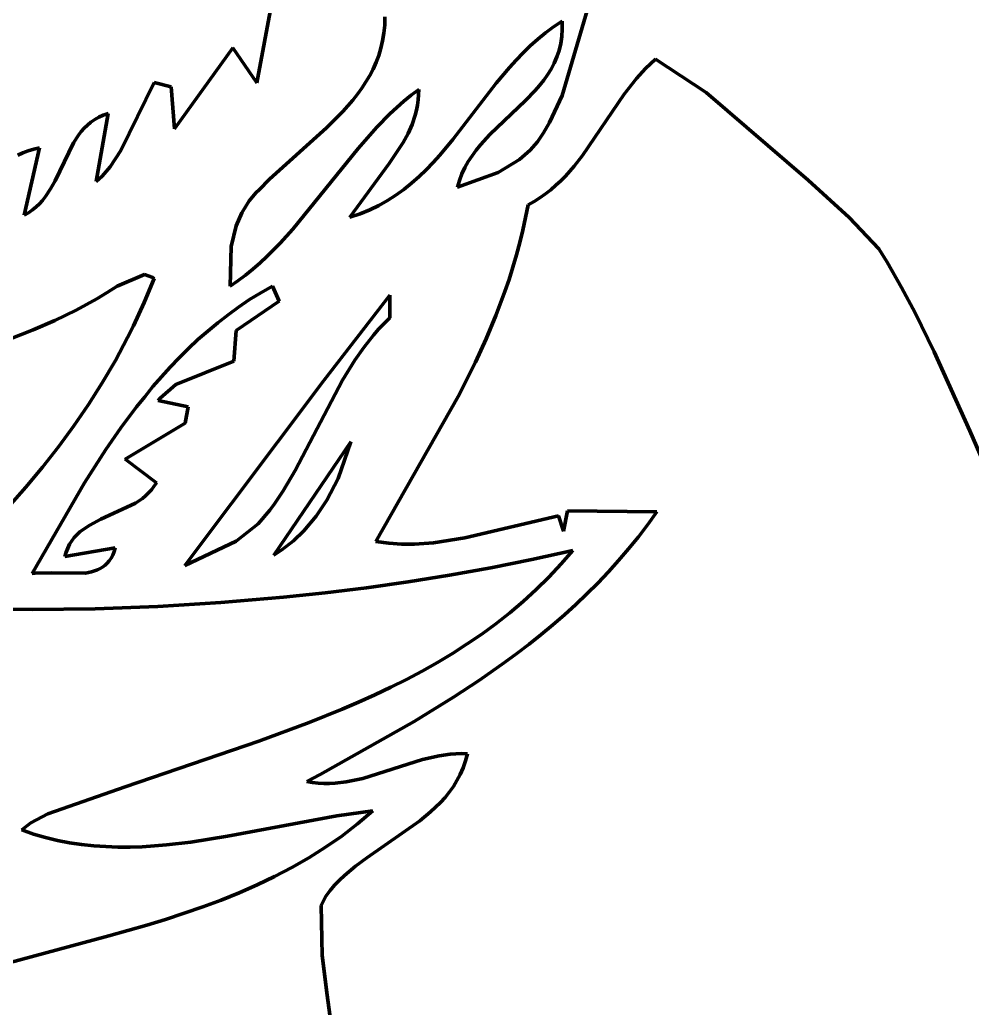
# Model space of a CAD drawing. Header units: millimetres. Extents: x 0 to 8.4, y 0 to 11.8.
# Drawn here: x 3.289 to 4.449, y 2.423 to 3.627 of the extents above; entities that cross this region are included whole.
import ezdxf

# ---------------------------------------------------------------- set-up
doc = ezdxf.new("R2010")
doc.units = ezdxf.units.MM
doc.layers.add('color#010101ff', color=7, linetype='CONTINUOUS', lineweight=100)
doc.layers.add('color#ffffffff', color=7, linetype='CONTINUOUS', lineweight=100)

msp = doc.modelspace()

# ---------------------------------------------------------------- linework, layer by layer
at = {"layer": 'color#010101ff'}
for p, q in [((3.9499, 3.5345), (3.9949, 3.6869)), ((3.5781, 3.55), (3.5968, 3.65)), ((3.7341, 3.6304), (3.7339, 3.6204)), ((3.9396, 3.6183), (3.9499, 3.6251)), ((3.9499, 3.6251), (3.9501, 3.6155)), ((3.733, 3.6107), (3.7314, 3.6014)), ((3.7339, 3.6204), (3.733, 3.6107)), ((3.9202, 3.6033), (3.9297, 3.6111)), ((3.9297, 3.6111), (3.9396, 3.6183)), ((3.9501, 3.6155), (3.9496, 3.6064)), ((3.7314, 3.6014), (3.7293, 3.5923)), ((3.9111, 3.5952), (3.9202, 3.6033)), ((3.9496, 3.6064), (3.9483, 3.5978)), ((3.4779, 3.4942), (3.5488, 3.5928)), ((3.5488, 3.5928), (3.5781, 3.55)), ((3.7293, 3.5923), (3.7266, 3.5835)), ((3.8939, 3.5778), (3.9024, 3.5867)), ((3.9024, 3.5867), (3.9111, 3.5952)), ((3.9463, 3.5895), (3.9436, 3.5817)), ((3.9483, 3.5978), (3.9463, 3.5895)), ((3.7234, 3.5751), (3.7197, 3.5668)), ((3.7266, 3.5835), (3.7234, 3.5751)), ((3.8857, 3.5687), (3.8939, 3.5778)), ((3.9404, 3.5742), (3.9366, 3.5669)), ((3.9436, 3.5817), (3.9404, 3.5742)), ((4.0637, 3.5787), (4.0576, 3.5732)), ((4.1253, 3.5381), (4.0637, 3.5787)), ((3.7197, 3.5668), (3.7156, 3.5589)), ((3.8698, 3.5497), (3.8857, 3.5687)), ((3.9366, 3.5669), (3.9323, 3.56)), ((4.0517, 3.5675), (4.0407, 3.5554)), ((4.0576, 3.5732), (4.0517, 3.5675)), ((3.4126, 3.4677), (3.4532, 3.5505)), ((3.4532, 3.5505), (3.474, 3.5452)), ((3.711, 3.5511), (3.706, 3.5436)), ((3.7156, 3.5589), (3.711, 3.5511)), ((3.9276, 3.5533), (3.9225, 3.5469)), ((3.9323, 3.56), (3.9276, 3.5533)), ((4.0407, 3.5554), (4.0256, 3.5362)), ((3.474, 3.5452), (3.4779, 3.4942)), ((3.706, 3.5436), (3.7007, 3.5362)), ((3.7662, 3.5351), (3.7753, 3.5421)), ((3.7753, 3.5421), (3.7752, 3.5355)), ((3.8167, 3.4809), (3.8698, 3.5497)), ((3.9171, 3.5406), (3.9054, 3.5284)), ((3.9225, 3.5469), (3.9171, 3.5406)), ((4.2496, 3.4315), (4.1253, 3.5381)), ((3.6951, 3.5291), (3.6829, 3.5152)), ((3.7007, 3.5362), (3.6951, 3.5291)), ((3.7486, 3.5202), (3.7573, 3.5278)), ((3.7573, 3.5278), (3.7662, 3.5351)), ((3.7747, 3.5292), (3.7738, 3.5229)), ((3.7752, 3.5355), (3.7747, 3.5292)), ((3.9054, 3.5284), (3.862, 3.4871)), ((3.9344, 3.5019), (3.9499, 3.5345)), ((4.0256, 3.5362), (3.9746, 3.4616)), ((3.6829, 3.5152), (3.6631, 3.4954)), ((3.7403, 3.5124), (3.7486, 3.5202)), ((3.7726, 3.5169), (3.7711, 3.5109)), ((3.7738, 3.5229), (3.7726, 3.5169)), ((3.3718, 3.4987), (3.376, 3.5022)), ((3.376, 3.5022), (3.3807, 3.5054)), ((3.3807, 3.5054), (3.3857, 3.5083)), ((3.397, 3.5128), (3.3826, 3.4299)), ((3.3857, 3.5083), (3.3911, 3.5107)), ((3.3911, 3.5107), (3.397, 3.5128)), ((3.7242, 3.4961), (3.7403, 3.5124)), ((3.7711, 3.5109), (3.7672, 3.4994)), ((3.3609, 3.4865), (3.3643, 3.4908)), ((3.3643, 3.4908), (3.3679, 3.4949)), ((3.3679, 3.4949), (3.3718, 3.4987)), ((3.6631, 3.4954), (3.5934, 3.4326)), ((3.7015, 3.4703), (3.7242, 3.4961)), ((3.7672, 3.4994), (3.7623, 3.4883)), ((3.9272, 3.4893), (3.9344, 3.5019)), ((3.3549, 3.4772), (3.3609, 3.4865)), ((3.7623, 3.4883), (3.7565, 3.4775)), ((3.8009, 3.4621), (3.8167, 3.4809)), ((3.862, 3.4871), (3.8505, 3.4746)), ((3.9112, 3.4682), (3.9198, 3.4781)), ((3.9198, 3.4781), (3.9272, 3.4893)), ((3.2932, 3.4648), (3.2997, 3.4672)), ((3.3136, 3.4708), (3.2948, 3.3891)), ((3.2997, 3.4672), (3.3065, 3.4692)), ((3.3065, 3.4692), (3.3136, 3.4708)), ((3.3325, 3.4308), (3.3549, 3.4772)), ((3.3995, 3.4476), (3.4126, 3.4677)), ((3.622, 3.3718), (3.7015, 3.4703)), ((3.7565, 3.4775), (3.7394, 3.4518)), ((3.8452, 3.468), (3.8403, 3.4612)), ((3.8505, 3.4746), (3.8452, 3.468)), ((3.8981, 3.4568), (3.9112, 3.4682)), ((3.2871, 3.4619), (3.2932, 3.4648)), ((3.7928, 3.453), (3.8009, 3.4621)), ((3.8357, 3.4542), (3.8316, 3.4469)), ((3.8403, 3.4612), (3.8357, 3.4542)), ((3.872, 3.441), (3.8981, 3.4568)), ((3.9746, 3.4616), (3.9646, 3.4488)), ((3.3899, 3.4366), (3.3995, 3.4476)), ((3.7394, 3.4518), (3.6916, 3.3867)), ((3.7757, 3.4359), (3.7844, 3.4443)), ((3.7844, 3.4443), (3.7928, 3.453)), ((3.8316, 3.4469), (3.828, 3.4393)), ((3.9646, 3.4488), (3.9539, 3.4366)), ((3.327, 3.4209), (3.3325, 3.4308)), ((3.3826, 3.4299), (3.3899, 3.4366)), ((3.5934, 3.4326), (3.5808, 3.4197)), ((3.7667, 3.4279), (3.7757, 3.4359)), ((3.8226, 3.4229), (3.872, 3.441)), ((3.825, 3.4313), (3.8226, 3.4229)), ((3.828, 3.4393), (3.825, 3.4313)), ((3.9482, 3.4308), (3.9423, 3.4253)), ((3.9539, 3.4366), (3.9482, 3.4308)), ((4.2994, 3.3863), (4.2496, 3.4315)), ((3.3207, 3.4115), (3.327, 3.4209)), ((3.5808, 3.4197), (3.5775, 3.4165)), ((3.7476, 3.4132), (3.7573, 3.4203)), ((3.7573, 3.4203), (3.7667, 3.4279)), ((3.9362, 3.42), (3.9297, 3.4149)), ((3.9423, 3.4253), (3.9362, 3.42)), ((3.3135, 3.4029), (3.3172, 3.407)), ((3.3172, 3.407), (3.3207, 3.4115)), ((3.5689, 3.4064), (3.5597, 3.3917)), ((3.5775, 3.4165), (3.5689, 3.4064)), ((3.7267, 3.4007), (3.7374, 3.4067)), ((3.7374, 3.4067), (3.7476, 3.4132)), ((3.9159, 3.4057), (3.9085, 3.4015)), ((3.923, 3.4101), (3.9159, 3.4057)), ((3.9297, 3.4149), (3.923, 3.4101)), ((3.3, 3.392), (3.3049, 3.3953)), ((3.3049, 3.3953), (3.3093, 3.399)), ((3.3093, 3.399), (3.3135, 3.4029)), ((3.7039, 3.3907), (3.7156, 3.3954)), ((3.7156, 3.3954), (3.7267, 3.4007)), ((3.9085, 3.4015), (3.9055, 3.3861)), ((3.2948, 3.3891), (3.3, 3.392)), ((3.5597, 3.3917), (3.5529, 3.3759)), ((3.6916, 3.3867), (3.7039, 3.3907)), ((3.9055, 3.3861), (3.9022, 3.3707)), ((4.3355, 3.3481), (4.2994, 3.3863)), ((3.5529, 3.3759), (3.5468, 3.3507)), ((3.6066, 3.3548), (3.622, 3.3718)), ((3.9022, 3.3707), (3.8985, 3.3555)), ((3.5468, 3.3507), (3.5456, 3.3026)), ((3.5905, 3.3386), (3.6066, 3.3548)), ((3.8985, 3.3555), (3.8944, 3.3405)), ((4.3459, 3.3317), (4.3355, 3.3481)), ((3.5821, 3.3309), (3.5905, 3.3386)), ((3.8944, 3.3405), (3.89, 3.3255)), ((3.5644, 3.3161), (3.5734, 3.3234)), ((3.5734, 3.3234), (3.5821, 3.3309)), ((3.89, 3.3255), (3.8853, 3.3107)), ((4.3633, 3.301), (4.3459, 3.3317)), ((3.4413, 3.3166), (3.408, 3.3026)), ((3.4513, 3.313), (3.4413, 3.3166)), ((3.4471, 3.2973), (3.453, 3.3119)), ((3.453, 3.3119), (3.4513, 3.313)), ((3.5552, 3.3092), (3.5644, 3.3161)), ((3.8853, 3.3107), (3.8802, 3.296)), ((3.408, 3.3026), (3.3958, 3.2948)), ((3.5456, 3.3026), (3.5552, 3.3092)), ((3.5971, 3.3027), (3.583, 3.2946)), ((3.6052, 3.2844), (3.5971, 3.3027)), ((4.3798, 3.2699), (4.3633, 3.301)), ((3.3835, 3.2873), (3.3709, 3.2802)), ((3.3958, 3.2948), (3.3835, 3.2873)), ((3.441, 3.2827), (3.4471, 3.2973)), ((3.5693, 3.2861), (3.556, 3.2771)), ((3.583, 3.2946), (3.5693, 3.2861)), ((3.7403, 3.2914), (3.6596, 3.1878)), ((3.7401, 3.2639), (3.7403, 3.2914)), ((3.8802, 3.296), (3.8693, 3.2669)), ((3.3582, 3.2735), (3.3323, 3.2609)), ((3.3709, 3.2802), (3.3582, 3.2735)), ((3.4345, 3.2684), (3.441, 3.2827)), ((3.556, 3.2771), (3.5431, 3.2678)), ((3.553, 3.2486), (3.6052, 3.2844)), ((3.4278, 3.2541), (3.4345, 3.2684)), ((3.5431, 3.2678), (3.5306, 3.258)), ((3.7331, 3.2571), (3.7401, 3.2639)), ((3.8693, 3.2669), (3.8573, 3.2382)), ((4.4032, 3.2226), (4.3798, 3.2699)), ((3.3059, 3.2492), (3.1711, 3.1969)), ((3.3323, 3.2609), (3.3059, 3.2492)), ((3.4208, 3.24), (3.4278, 3.2541)), ((3.5306, 3.258), (3.5184, 3.2479)), ((3.7202, 3.2429), (3.7265, 3.2501)), ((3.7265, 3.2501), (3.7331, 3.2571)), ((3.4059, 3.2122), (3.4208, 3.24)), ((3.5065, 3.2374), (3.4949, 3.2266)), ((3.5184, 3.2479), (3.5065, 3.2374)), ((3.5503, 3.2111), (3.553, 3.2486)), ((3.7083, 3.228), (3.7202, 3.2429)), ((3.8573, 3.2382), (3.8443, 3.2099)), ((3.4949, 3.2266), (3.4837, 3.2154)), ((3.6974, 3.2124), (3.7083, 3.228)), ((3.4837, 3.2154), (3.4728, 3.204)), ((4.4466, 3.1263), (4.4032, 3.2226)), ((3.39, 3.185), (3.4059, 3.2122)), ((3.4728, 3.204), (3.4621, 3.1922)), ((3.4797, 3.1828), (3.5503, 3.2111)), ((3.6824, 3.1882), (3.6974, 3.2124)), ((3.8443, 3.2099), (3.8235, 3.1681)), ((3.4621, 3.1922), (3.4517, 3.1802)), ((3.3731, 3.1584), (3.39, 3.185)), ((3.4517, 3.1802), (3.4416, 3.1679)), ((3.4605, 3.166), (3.4797, 3.1828)), ((3.6596, 3.1878), (3.4906, 2.9624)), ((3.6247, 3.078), (3.6824, 3.1882)), ((3.4416, 3.1679), (3.4317, 3.1555)), ((3.458, 3.1632), (3.4605, 3.166)), ((3.8235, 3.1681), (3.7231, 2.9918)), ((3.3553, 3.1323), (3.3731, 3.1584)), ((3.4317, 3.1555), (3.4126, 3.1299)), ((3.4945, 3.1556), (3.458, 3.1632)), ((3.4907, 3.1357), (3.4945, 3.1556)), ((3.3366, 3.1068), (3.3553, 3.1323)), ((3.4126, 3.1299), (3.3944, 3.1036)), ((3.4179, 3.0919), (3.4907, 3.1357)), ((4.5584, 2.8676), (4.4466, 3.1263)), ((3.317, 3.082), (3.3366, 3.1068)), ((3.6928, 3.1129), (3.5987, 2.9751)), ((3.6771, 3.0683), (3.6928, 3.1129)), ((3.3944, 3.1036), (3.3684, 3.0631)), ((3.2968, 3.0577), (3.317, 3.082)), ((3.4558, 3.0631), (3.4179, 3.0919)), ((3.6101, 3.0534), (3.6247, 3.078)), ((3.2758, 3.034), (3.2968, 3.0577)), ((3.3684, 3.0631), (3.3044, 2.9528)), ((3.4498, 3.0546), (3.4529, 3.0587)), ((3.4529, 3.0587), (3.4558, 3.0631)), ((3.6636, 3.0421), (3.6771, 3.0683)), ((3.4388, 3.0441), (3.4427, 3.0473)), ((3.4427, 3.0473), (3.4464, 3.0508)), ((3.4464, 3.0508), (3.4498, 3.0546)), ((3.5995, 3.0376), (3.6101, 3.0534)), ((3.3883, 3.0187), (3.4304, 3.0384)), ((3.4304, 3.0384), (3.4388, 3.0441)), ((3.5939, 3.0298), (3.5995, 3.0376)), ((3.6506, 3.0226), (3.6636, 3.0421)), ((3.5799, 3.0133), (3.5939, 3.0298)), ((3.6355, 3.0047), (3.6506, 3.0226)), ((3.8315, 2.9961), (3.9455, 3.023)), ((3.9455, 3.023), (3.9516, 3.0041)), ((3.9516, 3.0041), (3.9564, 3.0288)), ((3.9564, 3.0288), (4.0653, 3.0277)), ((4.0653, 3.0277), (4.0543, 3.0123)), ((3.3667, 3.0063), (3.3749, 3.0117)), ((3.3749, 3.0117), (3.3883, 3.0187)), ((3.5529, 2.9921), (3.5799, 3.0133)), ((4.0543, 3.0123), (4.0429, 2.9973)), ((3.3559, 2.9964), (3.3593, 3)), ((3.3593, 3), (3.3628, 3.0033)), ((3.3628, 3.0033), (3.3667, 3.0063)), ((3.6227, 2.9925), (3.6355, 3.0047)), ((4.0429, 2.9973), (4.031, 2.9827)), ((3.3478, 2.9837), (3.3502, 2.9883)), ((3.3502, 2.9883), (3.3529, 2.9925)), ((3.3529, 2.9925), (3.3559, 2.9964)), ((3.4906, 2.9624), (3.5529, 2.9921)), ((3.6087, 2.9816), (3.6227, 2.9925)), ((3.7231, 2.9918), (3.7389, 2.9896)), ((3.7389, 2.9896), (3.7545, 2.9885)), ((3.7545, 2.9885), (3.7701, 2.9885)), ((3.7701, 2.9885), (3.7932, 2.99)), ((3.7932, 2.99), (3.8315, 2.9961)), ((3.4057, 2.9838), (3.3442, 2.9733)), ((3.3442, 2.9733), (3.3458, 2.9787)), ((3.3458, 2.9787), (3.3478, 2.9837)), ((3.4006, 2.9715), (3.4026, 2.9751)), ((3.4026, 2.9751), (3.4043, 2.9793)), ((3.4043, 2.9793), (3.4057, 2.9838)), ((3.5987, 2.9751), (3.6087, 2.9816)), ((3.9629, 2.9809), (3.913, 2.9699)), ((3.9486, 2.9643), (3.9629, 2.9809)), ((4.031, 2.9827), (4.0188, 2.9685)), ((3.3873, 2.9587), (3.3904, 2.9606)), ((3.3904, 2.9606), (3.3933, 2.9628)), ((3.3933, 2.9628), (3.3959, 2.9653)), ((3.3959, 2.9653), (3.3984, 2.9682)), ((3.3984, 2.9682), (3.4006, 2.9715)), ((3.913, 2.9699), (3.863, 2.9598)), ((3.9337, 2.9483), (3.9486, 2.9643)), ((4.0188, 2.9685), (4.0063, 2.9546)), ((3.3044, 2.9528), (3.308, 2.9532)), ((3.308, 2.9532), (3.3278, 2.9534)), ((3.3278, 2.9534), (3.3694, 2.9533)), ((3.3694, 2.9533), (3.3769, 2.9548)), ((3.3769, 2.9548), (3.384, 2.9571)), ((3.384, 2.9571), (3.3873, 2.9587)), ((3.8128, 2.9507), (3.7624, 2.9426)), ((3.863, 2.9598), (3.8128, 2.9507)), ((3.9184, 2.9331), (3.9337, 2.9483)), ((4.0063, 2.9546), (3.9934, 2.9411)), ((3.7624, 2.9426), (3.7119, 2.9354)), ((3.9934, 2.9411), (3.9802, 2.9279)), ((3.6612, 2.9291), (3.6105, 2.9237)), ((3.7119, 2.9354), (3.6612, 2.9291)), ((3.9025, 2.9186), (3.9184, 2.9331)), ((3.9802, 2.9279), (3.9667, 2.9151)), ((3.4577, 2.9126), (3.3812, 2.9098)), ((3.5342, 2.9172), (3.4577, 2.9126)), ((3.6105, 2.9237), (3.5342, 2.9172)), ((3.8861, 2.9048), (3.9025, 2.9186)), ((3.9667, 2.9151), (3.9528, 2.9025)), ((3.3047, 2.9088), (3.2281, 2.9096)), ((3.3812, 2.9098), (3.3047, 2.9088)), ((3.8693, 2.8916), (3.8861, 2.9048)), ((3.9528, 2.9025), (3.9387, 2.8903)), ((3.8521, 2.879), (3.8693, 2.8916)), ((3.9387, 2.8903), (3.9244, 2.8784)), ((3.8344, 2.8669), (3.8521, 2.879)), ((3.9244, 2.8784), (3.9098, 2.8667)), ((3.8164, 2.8554), (3.8344, 2.8669)), ((3.9098, 2.8667), (3.8949, 2.8553)), ((3.7981, 2.8444), (3.8164, 2.8554)), ((3.8949, 2.8553), (3.8799, 2.8442)), ((3.7794, 2.8339), (3.7981, 2.8444)), ((3.8799, 2.8442), (3.8492, 2.8227)), ((3.7604, 2.8238), (3.7794, 2.8339)), ((3.7412, 2.8142), (3.7604, 2.8238)), ((3.8492, 2.8227), (3.8178, 2.802)), ((3.702, 2.7961), (3.7217, 2.8049)), ((3.7217, 2.8049), (3.7412, 2.8142)), ((3.6821, 2.7875), (3.702, 2.7961)), ((3.8178, 2.802), (3.7698, 2.7724)), ((3.6419, 2.7713), (3.6821, 2.7875)), ((3.5807, 2.7486), (3.6419, 2.7713)), ((3.7698, 2.7724), (3.6554, 2.7082)), ((3.4178, 2.6928), (3.5807, 2.7486)), ((3.8001, 2.7308), (3.8138, 2.7328)), ((3.8138, 2.7328), (3.8207, 2.7333)), ((3.8207, 2.7333), (3.8277, 2.7335)), ((3.8277, 2.7335), (3.8347, 2.7333)), ((3.8347, 2.7333), (3.8323, 2.7245)), ((3.7071, 2.7032), (3.7799, 2.7262)), ((3.7799, 2.7262), (3.8001, 2.7308)), ((3.8323, 2.7245), (3.8294, 2.7161)), ((3.6554, 2.7082), (3.639, 2.6994)), ((3.8259, 2.7082), (3.8219, 2.7007)), ((3.8294, 2.7161), (3.8259, 2.7082)), ((3.639, 2.6994), (3.6461, 2.6982)), ((3.6461, 2.6982), (3.653, 2.6974)), ((3.653, 2.6974), (3.6599, 2.697)), ((3.6599, 2.697), (3.6668, 2.697)), ((3.6668, 2.697), (3.6736, 2.6973)), ((3.6736, 2.6973), (3.6871, 2.6989)), ((3.6871, 2.6989), (3.7071, 2.7032)), ((3.8219, 2.7007), (3.8175, 2.6935)), ((3.3236, 2.6603), (3.4178, 2.6928)), ((3.8126, 2.6867), (3.8074, 2.6802)), ((3.8175, 2.6935), (3.8126, 2.6867)), ((3.8018, 2.674), (3.7958, 2.6681)), ((3.8074, 2.6802), (3.8018, 2.674)), ((3.303, 2.649), (3.3236, 2.6603)), ((3.7049, 2.6619), (3.6756, 2.6576)), ((3.7008, 2.6478), (3.7195, 2.6637)), ((3.7195, 2.6637), (3.7049, 2.6619)), ((3.7896, 2.6624), (3.7765, 2.6515)), ((3.7958, 2.6681), (3.7896, 2.6624)), ((3.2918, 2.6405), (3.303, 2.649)), ((3.6756, 2.6576), (3.5424, 2.6328)), ((3.6815, 2.6331), (3.7008, 2.6478)), ((3.7765, 2.6515), (3.712, 2.6067)), ((3.3063, 2.6355), (3.2918, 2.6405)), ((3.3209, 2.6313), (3.3063, 2.6355)), ((3.3355, 2.6278), (3.3209, 2.6313)), ((3.3501, 2.6249), (3.3355, 2.6278)), ((3.3648, 2.6228), (3.3501, 2.6249)), ((3.4979, 2.6257), (3.4682, 2.6223)), ((3.5424, 2.6328), (3.4979, 2.6257)), ((3.6617, 2.6194), (3.6815, 2.6331)), ((3.3795, 2.6212), (3.3648, 2.6228)), ((3.3943, 2.6202), (3.3795, 2.6212)), ((3.409, 2.6197), (3.3943, 2.6202)), ((3.4238, 2.6197), (3.409, 2.6197)), ((3.4386, 2.6201), (3.4238, 2.6197)), ((3.4534, 2.621), (3.4386, 2.6201)), ((3.4682, 2.6223), (3.4534, 2.621)), ((3.6415, 2.6067), (3.6617, 2.6194)), ((3.6208, 2.5949), (3.6415, 2.6067)), ((3.712, 2.6067), (3.6982, 2.5963)), ((3.5998, 2.5839), (3.6208, 2.5949)), ((3.6982, 2.5963), (3.685, 2.5852)), ((3.5784, 2.5736), (3.5998, 2.5839)), ((3.6788, 2.5793), (3.6729, 2.5731)), ((3.685, 2.5852), (3.6788, 2.5793)), ((3.5346, 2.5552), (3.5567, 2.5641)), ((3.5567, 2.5641), (3.5784, 2.5736)), ((3.6674, 2.5667), (3.6621, 2.56)), ((3.6729, 2.5731), (3.6674, 2.5667)), ((3.5123, 2.5469), (3.5346, 2.5552)), ((3.6621, 2.56), (3.6567, 2.5484)), ((3.4898, 2.539), (3.5123, 2.5469)), ((3.6567, 2.5484), (3.6576, 2.4875)), ((3.4441, 2.5246), (3.467, 2.5316)), ((3.467, 2.5316), (3.4898, 2.539)), ((3.3978, 2.5114), (3.4441, 2.5246)), ((3.2579, 2.4738), (3.3978, 2.5114)), ((3.6576, 2.4875), (3.6638, 2.4393)), ((3.6638, 2.4393), (3.6705, 2.3913))]:
    msp.add_line(p, q, dxfattribs=at)
at = {"layer": 'color#ffffffff'}
for p, q in [((3.9949, 3.6869), (3.9499, 3.5345)), ((3.5968, 3.65), (3.5781, 3.55)), ((3.7339, 3.6204), (3.7341, 3.6304)), ((3.9499, 3.6251), (3.9396, 3.6183)), ((3.9501, 3.6155), (3.9499, 3.6251)), ((3.7314, 3.6014), (3.733, 3.6107)), ((3.733, 3.6107), (3.7339, 3.6204)), ((3.9297, 3.6111), (3.9202, 3.6033)), ((3.9396, 3.6183), (3.9297, 3.6111)), ((3.9496, 3.6064), (3.9501, 3.6155)), ((3.7293, 3.5923), (3.7314, 3.6014)), ((3.9202, 3.6033), (3.9111, 3.5952)), ((3.9483, 3.5978), (3.9496, 3.6064)), ((3.5488, 3.5928), (3.4779, 3.4942)), ((3.5781, 3.55), (3.5488, 3.5928)), ((3.7266, 3.5835), (3.7293, 3.5923)), ((3.9024, 3.5867), (3.8939, 3.5778)), ((3.9111, 3.5952), (3.9024, 3.5867)), ((3.9436, 3.5817), (3.9463, 3.5895)), ((3.9463, 3.5895), (3.9483, 3.5978)), ((3.7197, 3.5668), (3.7234, 3.5751)), ((3.7234, 3.5751), (3.7266, 3.5835)), ((3.8939, 3.5778), (3.8857, 3.5687)), ((3.9366, 3.5669), (3.9404, 3.5742)), ((3.9404, 3.5742), (3.9436, 3.5817)), ((4.0576, 3.5732), (4.0637, 3.5787)), ((4.0637, 3.5787), (4.1253, 3.5381)), ((3.7156, 3.5589), (3.7197, 3.5668)), ((3.8857, 3.5687), (3.8698, 3.5497)), ((3.9323, 3.56), (3.9366, 3.5669)), ((4.0407, 3.5554), (4.0517, 3.5675)), ((4.0517, 3.5675), (4.0576, 3.5732)), ((3.4532, 3.5505), (3.4126, 3.4677)), ((3.474, 3.5452), (3.4532, 3.5505)), ((3.706, 3.5436), (3.711, 3.5511)), ((3.711, 3.5511), (3.7156, 3.5589)), ((3.9225, 3.5469), (3.9276, 3.5533)), ((3.9276, 3.5533), (3.9323, 3.56)), ((4.0256, 3.5362), (4.0407, 3.5554)), ((3.4779, 3.4942), (3.474, 3.5452)), ((3.7007, 3.5362), (3.706, 3.5436)), ((3.7753, 3.5421), (3.7662, 3.5351)), ((3.7752, 3.5355), (3.7753, 3.5421)), ((3.8698, 3.5497), (3.8167, 3.4809)), ((3.9054, 3.5284), (3.9171, 3.5406)), ((3.9171, 3.5406), (3.9225, 3.5469)), ((4.1253, 3.5381), (4.2496, 3.4315)), ((3.6829, 3.5152), (3.6951, 3.5291)), ((3.6951, 3.5291), (3.7007, 3.5362)), ((3.7573, 3.5278), (3.7486, 3.5202)), ((3.7662, 3.5351), (3.7573, 3.5278)), ((3.7738, 3.5229), (3.7747, 3.5292)), ((3.7747, 3.5292), (3.7752, 3.5355)), ((3.862, 3.4871), (3.9054, 3.5284)), ((3.9499, 3.5345), (3.9344, 3.5019)), ((3.9746, 3.4616), (4.0256, 3.5362)), ((3.6631, 3.4954), (3.6829, 3.5152)), ((3.7486, 3.5202), (3.7403, 3.5124)), ((3.7711, 3.5109), (3.7726, 3.5169)), ((3.7726, 3.5169), (3.7738, 3.5229)), ((3.376, 3.5022), (3.3718, 3.4987)), ((3.3807, 3.5054), (3.376, 3.5022)), ((3.3857, 3.5083), (3.3807, 3.5054)), ((3.3826, 3.4299), (3.397, 3.5128)), ((3.3911, 3.5107), (3.3857, 3.5083)), ((3.397, 3.5128), (3.3911, 3.5107)), ((3.7403, 3.5124), (3.7242, 3.4961)), ((3.7672, 3.4994), (3.7711, 3.5109)), ((3.3643, 3.4908), (3.3609, 3.4865)), ((3.3679, 3.4949), (3.3643, 3.4908)), ((3.3718, 3.4987), (3.3679, 3.4949)), ((3.5934, 3.4326), (3.6631, 3.4954)), ((3.7242, 3.4961), (3.7015, 3.4703)), ((3.7623, 3.4883), (3.7672, 3.4994)), ((3.9344, 3.5019), (3.9272, 3.4893)), ((3.3609, 3.4865), (3.3549, 3.4772)), ((3.7565, 3.4775), (3.7623, 3.4883)), ((3.8167, 3.4809), (3.8009, 3.4621)), ((3.8505, 3.4746), (3.862, 3.4871)), ((3.9198, 3.4781), (3.9112, 3.4682)), ((3.9272, 3.4893), (3.9198, 3.4781)), ((3.2997, 3.4672), (3.2932, 3.4648)), ((3.2948, 3.3891), (3.3136, 3.4708)), ((3.3065, 3.4692), (3.2997, 3.4672)), ((3.3136, 3.4708), (3.3065, 3.4692)), ((3.3549, 3.4772), (3.3325, 3.4308)), ((3.4126, 3.4677), (3.3995, 3.4476)), ((3.7015, 3.4703), (3.622, 3.3718)), ((3.7394, 3.4518), (3.7565, 3.4775)), ((3.8403, 3.4612), (3.8452, 3.468)), ((3.8452, 3.468), (3.8505, 3.4746)), ((3.9112, 3.4682), (3.8981, 3.4568)), ((3.2932, 3.4648), (3.2871, 3.4619)), ((3.8009, 3.4621), (3.7928, 3.453)), ((3.8316, 3.4469), (3.8357, 3.4542)), ((3.8357, 3.4542), (3.8403, 3.4612)), ((3.8981, 3.4568), (3.872, 3.441)), ((3.9646, 3.4488), (3.9746, 3.4616)), ((3.3995, 3.4476), (3.3899, 3.4366)), ((3.6916, 3.3867), (3.7394, 3.4518)), ((3.7844, 3.4443), (3.7757, 3.4359)), ((3.7928, 3.453), (3.7844, 3.4443)), ((3.828, 3.4393), (3.8316, 3.4469)), ((3.9539, 3.4366), (3.9646, 3.4488)), ((3.3325, 3.4308), (3.327, 3.4209)), ((3.3899, 3.4366), (3.3826, 3.4299)), ((3.5808, 3.4197), (3.5934, 3.4326)), ((3.7757, 3.4359), (3.7667, 3.4279)), ((3.872, 3.441), (3.8226, 3.4229)), ((3.8226, 3.4229), (3.825, 3.4313)), ((3.825, 3.4313), (3.828, 3.4393)), ((3.9423, 3.4253), (3.9482, 3.4308)), ((3.9482, 3.4308), (3.9539, 3.4366)), ((4.2496, 3.4315), (4.2994, 3.3863)), ((3.327, 3.4209), (3.3207, 3.4115)), ((3.5775, 3.4165), (3.5808, 3.4197)), ((3.7573, 3.4203), (3.7476, 3.4132)), ((3.7667, 3.4279), (3.7573, 3.4203)), ((3.9297, 3.4149), (3.9362, 3.42)), ((3.9362, 3.42), (3.9423, 3.4253)), ((3.3172, 3.407), (3.3135, 3.4029)), ((3.3207, 3.4115), (3.3172, 3.407)), ((3.5597, 3.3917), (3.5689, 3.4064)), ((3.5689, 3.4064), (3.5775, 3.4165)), ((3.7374, 3.4067), (3.7267, 3.4007)), ((3.7476, 3.4132), (3.7374, 3.4067)), ((3.9085, 3.4015), (3.9159, 3.4057)), ((3.9159, 3.4057), (3.923, 3.4101)), ((3.923, 3.4101), (3.9297, 3.4149)), ((3.3049, 3.3953), (3.3, 3.392)), ((3.3093, 3.399), (3.3049, 3.3953)), ((3.3135, 3.4029), (3.3093, 3.399)), ((3.7156, 3.3954), (3.7039, 3.3907)), ((3.7267, 3.4007), (3.7156, 3.3954)), ((3.9055, 3.3861), (3.9085, 3.4015)), ((3.3, 3.392), (3.2948, 3.3891)), ((3.5529, 3.3759), (3.5597, 3.3917)), ((3.7039, 3.3907), (3.6916, 3.3867)), ((3.9022, 3.3707), (3.9055, 3.3861)), ((4.2994, 3.3863), (4.3355, 3.3481)), ((3.5468, 3.3507), (3.5529, 3.3759)), ((3.622, 3.3718), (3.6066, 3.3548)), ((3.8985, 3.3555), (3.9022, 3.3707)), ((3.5456, 3.3026), (3.5468, 3.3507)), ((3.6066, 3.3548), (3.5905, 3.3386)), ((3.8944, 3.3405), (3.8985, 3.3555)), ((4.3355, 3.3481), (4.3459, 3.3317)), ((3.5905, 3.3386), (3.5821, 3.3309)), ((3.89, 3.3255), (3.8944, 3.3405)), ((3.5734, 3.3234), (3.5644, 3.3161)), ((3.5821, 3.3309), (3.5734, 3.3234)), ((3.8853, 3.3107), (3.89, 3.3255)), ((4.3459, 3.3317), (4.3633, 3.301)), ((3.408, 3.3026), (3.4413, 3.3166)), ((3.4413, 3.3166), (3.4513, 3.313)), ((3.453, 3.3119), (3.4471, 3.2973)), ((3.4513, 3.313), (3.453, 3.3119)), ((3.5644, 3.3161), (3.5552, 3.3092)), ((3.8802, 3.296), (3.8853, 3.3107)), ((3.3958, 3.2948), (3.408, 3.3026)), ((3.5552, 3.3092), (3.5456, 3.3026)), ((3.583, 3.2946), (3.5971, 3.3027)), ((3.5971, 3.3027), (3.6052, 3.2844)), ((4.3633, 3.301), (4.3798, 3.2699)), ((3.3709, 3.2802), (3.3835, 3.2873)), ((3.3835, 3.2873), (3.3958, 3.2948)), ((3.4471, 3.2973), (3.441, 3.2827)), ((3.556, 3.2771), (3.5693, 3.2861)), ((3.5693, 3.2861), (3.583, 3.2946)), ((3.6596, 3.1878), (3.7403, 3.2914)), ((3.7403, 3.2914), (3.7401, 3.2639)), ((3.8693, 3.2669), (3.8802, 3.296)), ((3.3323, 3.2609), (3.3582, 3.2735)), ((3.3582, 3.2735), (3.3709, 3.2802)), ((3.441, 3.2827), (3.4345, 3.2684)), ((3.5431, 3.2678), (3.556, 3.2771)), ((3.6052, 3.2844), (3.553, 3.2486)), ((3.4345, 3.2684), (3.4278, 3.2541)), ((3.5306, 3.258), (3.5431, 3.2678)), ((3.7401, 3.2639), (3.7331, 3.2571)), ((3.8573, 3.2382), (3.8693, 3.2669)), ((4.3798, 3.2699), (4.4032, 3.2226)), ((3.1711, 3.1969), (3.3059, 3.2492)), ((3.3059, 3.2492), (3.3323, 3.2609)), ((3.4278, 3.2541), (3.4208, 3.24)), ((3.5184, 3.2479), (3.5306, 3.258)), ((3.7265, 3.2501), (3.7202, 3.2429)), ((3.7331, 3.2571), (3.7265, 3.2501)), ((3.4208, 3.24), (3.4059, 3.2122)), ((3.4949, 3.2266), (3.5065, 3.2374)), ((3.5065, 3.2374), (3.5184, 3.2479)), ((3.553, 3.2486), (3.5503, 3.2111)), ((3.7202, 3.2429), (3.7083, 3.228)), ((3.8443, 3.2099), (3.8573, 3.2382)), ((3.4837, 3.2154), (3.4949, 3.2266)), ((3.7083, 3.228), (3.6974, 3.2124)), ((3.4728, 3.204), (3.4837, 3.2154)), ((4.4032, 3.2226), (4.4466, 3.1263)), ((3.4059, 3.2122), (3.39, 3.185)), ((3.4621, 3.1922), (3.4728, 3.204)), ((3.5503, 3.2111), (3.4797, 3.1828)), ((3.6974, 3.2124), (3.6824, 3.1882)), ((3.8235, 3.1681), (3.8443, 3.2099)), ((3.4517, 3.1802), (3.4621, 3.1922)), ((3.39, 3.185), (3.3731, 3.1584)), ((3.4416, 3.1679), (3.4517, 3.1802)), ((3.4797, 3.1828), (3.4605, 3.166)), ((3.4906, 2.9624), (3.6596, 3.1878)), ((3.6824, 3.1882), (3.6247, 3.078)), ((3.4317, 3.1555), (3.4416, 3.1679)), ((3.4605, 3.166), (3.458, 3.1632)), ((3.7231, 2.9918), (3.8235, 3.1681)), ((3.3731, 3.1584), (3.3553, 3.1323)), ((3.4126, 3.1299), (3.4317, 3.1555)), ((3.458, 3.1632), (3.4945, 3.1556)), ((3.4945, 3.1556), (3.4907, 3.1357)), ((3.3553, 3.1323), (3.3366, 3.1068)), ((3.3944, 3.1036), (3.4126, 3.1299)), ((3.4907, 3.1357), (3.4179, 3.0919)), ((4.4466, 3.1263), (4.5584, 2.8676)), ((3.3366, 3.1068), (3.317, 3.082)), ((3.5987, 2.9751), (3.6928, 3.1129)), ((3.6928, 3.1129), (3.6771, 3.0683)), ((3.3684, 3.0631), (3.3944, 3.1036)), ((3.317, 3.082), (3.2968, 3.0577)), ((3.4179, 3.0919), (3.4558, 3.0631)), ((3.6247, 3.078), (3.6101, 3.0534)), ((3.2968, 3.0577), (3.2758, 3.034)), ((3.3044, 2.9528), (3.3684, 3.0631)), ((3.4529, 3.0587), (3.4498, 3.0546)), ((3.4558, 3.0631), (3.4529, 3.0587)), ((3.6771, 3.0683), (3.6636, 3.0421)), ((3.4427, 3.0473), (3.4388, 3.0441)), ((3.4464, 3.0508), (3.4427, 3.0473)), ((3.4498, 3.0546), (3.4464, 3.0508)), ((3.6101, 3.0534), (3.5995, 3.0376)), ((3.4304, 3.0384), (3.3883, 3.0187)), ((3.4388, 3.0441), (3.4304, 3.0384)), ((3.5995, 3.0376), (3.5939, 3.0298)), ((3.6636, 3.0421), (3.6506, 3.0226)), ((3.5939, 3.0298), (3.5799, 3.0133)), ((3.6506, 3.0226), (3.6355, 3.0047)), ((3.9455, 3.023), (3.8315, 2.9961)), ((3.9516, 3.0041), (3.9455, 3.023)), ((3.9564, 3.0288), (3.9516, 3.0041)), ((4.0653, 3.0277), (3.9564, 3.0288)), ((4.0543, 3.0123), (4.0653, 3.0277)), ((3.3749, 3.0117), (3.3667, 3.0063)), ((3.3883, 3.0187), (3.3749, 3.0117)), ((3.5799, 3.0133), (3.5529, 2.9921)), ((4.0429, 2.9973), (4.0543, 3.0123)), ((3.3593, 3), (3.3559, 2.9964)), ((3.3628, 3.0033), (3.3593, 3)), ((3.3667, 3.0063), (3.3628, 3.0033)), ((3.6355, 3.0047), (3.6227, 2.9925)), ((4.031, 2.9827), (4.0429, 2.9973)), ((3.3502, 2.9883), (3.3478, 2.9837)), ((3.3529, 2.9925), (3.3502, 2.9883)), ((3.3559, 2.9964), (3.3529, 2.9925)), ((3.5529, 2.9921), (3.4906, 2.9624)), ((3.6227, 2.9925), (3.6087, 2.9816)), ((3.7389, 2.9896), (3.7231, 2.9918)), ((3.7545, 2.9885), (3.7389, 2.9896)), ((3.7701, 2.9885), (3.7545, 2.9885)), ((3.7932, 2.99), (3.7701, 2.9885)), ((3.8315, 2.9961), (3.7932, 2.99)), ((3.3442, 2.9733), (3.4057, 2.9838)), ((3.3458, 2.9787), (3.3442, 2.9733)), ((3.3478, 2.9837), (3.3458, 2.9787)), ((3.4026, 2.9751), (3.4006, 2.9715)), ((3.4043, 2.9793), (3.4026, 2.9751)), ((3.4057, 2.9838), (3.4043, 2.9793)), ((3.6087, 2.9816), (3.5987, 2.9751)), ((3.913, 2.9699), (3.9629, 2.9809)), ((3.9629, 2.9809), (3.9486, 2.9643)), ((4.0188, 2.9685), (4.031, 2.9827)), ((3.3904, 2.9606), (3.3873, 2.9587)), ((3.3933, 2.9628), (3.3904, 2.9606)), ((3.3959, 2.9653), (3.3933, 2.9628)), ((3.3984, 2.9682), (3.3959, 2.9653)), ((3.4006, 2.9715), (3.3984, 2.9682)), ((3.863, 2.9598), (3.913, 2.9699)), ((3.9486, 2.9643), (3.9337, 2.9483)), ((4.0063, 2.9546), (4.0188, 2.9685)), ((3.308, 2.9532), (3.3044, 2.9528)), ((3.3278, 2.9534), (3.308, 2.9532)), ((3.3694, 2.9533), (3.3278, 2.9534)), ((3.3769, 2.9548), (3.3694, 2.9533)), ((3.384, 2.9571), (3.3769, 2.9548)), ((3.3873, 2.9587), (3.384, 2.9571)), ((3.7624, 2.9426), (3.8128, 2.9507)), ((3.8128, 2.9507), (3.863, 2.9598)), ((3.9337, 2.9483), (3.9184, 2.9331)), ((3.9934, 2.9411), (4.0063, 2.9546)), ((3.7119, 2.9354), (3.7624, 2.9426)), ((3.9802, 2.9279), (3.9934, 2.9411)), ((3.6105, 2.9237), (3.6612, 2.9291)), ((3.6612, 2.9291), (3.7119, 2.9354)), ((3.9184, 2.9331), (3.9025, 2.9186)), ((3.9667, 2.9151), (3.9802, 2.9279)), ((3.3812, 2.9098), (3.4577, 2.9126)), ((3.4577, 2.9126), (3.5342, 2.9172)), ((3.5342, 2.9172), (3.6105, 2.9237)), ((3.9025, 2.9186), (3.8861, 2.9048)), ((3.9528, 2.9025), (3.9667, 2.9151)), ((3.2281, 2.9096), (3.3047, 2.9088)), ((3.3047, 2.9088), (3.3812, 2.9098)), ((3.8861, 2.9048), (3.8693, 2.8916)), ((3.9387, 2.8903), (3.9528, 2.9025)), ((3.8693, 2.8916), (3.8521, 2.879)), ((3.9244, 2.8784), (3.9387, 2.8903)), ((3.8521, 2.879), (3.8344, 2.8669)), ((3.9098, 2.8667), (3.9244, 2.8784)), ((3.8344, 2.8669), (3.8164, 2.8554)), ((3.8949, 2.8553), (3.9098, 2.8667)), ((3.8164, 2.8554), (3.7981, 2.8444)), ((3.8799, 2.8442), (3.8949, 2.8553)), ((3.7981, 2.8444), (3.7794, 2.8339)), ((3.8492, 2.8227), (3.8799, 2.8442)), ((3.7794, 2.8339), (3.7604, 2.8238)), ((3.7604, 2.8238), (3.7412, 2.8142)), ((3.8178, 2.802), (3.8492, 2.8227)), ((3.7217, 2.8049), (3.702, 2.7961)), ((3.7412, 2.8142), (3.7217, 2.8049)), ((3.702, 2.7961), (3.6821, 2.7875)), ((3.7698, 2.7724), (3.8178, 2.802)), ((3.6821, 2.7875), (3.6419, 2.7713)), ((3.6419, 2.7713), (3.5807, 2.7486)), ((3.6554, 2.7082), (3.7698, 2.7724)), ((3.5807, 2.7486), (3.4178, 2.6928)), ((3.8138, 2.7328), (3.8001, 2.7308)), ((3.8207, 2.7333), (3.8138, 2.7328)), ((3.8277, 2.7335), (3.8207, 2.7333)), ((3.8347, 2.7333), (3.8277, 2.7335)), ((3.8323, 2.7245), (3.8347, 2.7333)), ((3.7799, 2.7262), (3.7071, 2.7032)), ((3.8001, 2.7308), (3.7799, 2.7262)), ((3.8294, 2.7161), (3.8323, 2.7245)), ((3.639, 2.6994), (3.6554, 2.7082)), ((3.8219, 2.7007), (3.8259, 2.7082)), ((3.8259, 2.7082), (3.8294, 2.7161)), ((3.6461, 2.6982), (3.639, 2.6994)), ((3.653, 2.6974), (3.6461, 2.6982)), ((3.6599, 2.697), (3.653, 2.6974)), ((3.6668, 2.697), (3.6599, 2.697)), ((3.6736, 2.6973), (3.6668, 2.697)), ((3.6871, 2.6989), (3.6736, 2.6973)), ((3.7071, 2.7032), (3.6871, 2.6989)), ((3.8175, 2.6935), (3.8219, 2.7007)), ((3.4178, 2.6928), (3.3236, 2.6603)), ((3.8074, 2.6802), (3.8126, 2.6867)), ((3.8126, 2.6867), (3.8175, 2.6935)), ((3.7958, 2.6681), (3.8018, 2.674)), ((3.8018, 2.674), (3.8074, 2.6802)), ((3.3236, 2.6603), (3.303, 2.649)), ((3.6756, 2.6576), (3.7049, 2.6619)), ((3.7195, 2.6637), (3.7008, 2.6478)), ((3.7049, 2.6619), (3.7195, 2.6637)), ((3.7765, 2.6515), (3.7896, 2.6624)), ((3.7896, 2.6624), (3.7958, 2.6681)), ((3.303, 2.649), (3.2918, 2.6405)), ((3.5424, 2.6328), (3.6756, 2.6576)), ((3.7008, 2.6478), (3.6815, 2.6331)), ((3.712, 2.6067), (3.7765, 2.6515)), ((3.2918, 2.6405), (3.3063, 2.6355)), ((3.3063, 2.6355), (3.3209, 2.6313)), ((3.3209, 2.6313), (3.3355, 2.6278)), ((3.3355, 2.6278), (3.3501, 2.6249)), ((3.3501, 2.6249), (3.3648, 2.6228)), ((3.4682, 2.6223), (3.4979, 2.6257)), ((3.4979, 2.6257), (3.5424, 2.6328)), ((3.6815, 2.6331), (3.6617, 2.6194)), ((3.3648, 2.6228), (3.3795, 2.6212)), ((3.3795, 2.6212), (3.3943, 2.6202)), ((3.3943, 2.6202), (3.409, 2.6197)), ((3.409, 2.6197), (3.4238, 2.6197)), ((3.4238, 2.6197), (3.4386, 2.6201)), ((3.4386, 2.6201), (3.4534, 2.621)), ((3.4534, 2.621), (3.4682, 2.6223)), ((3.6617, 2.6194), (3.6415, 2.6067)), ((3.6415, 2.6067), (3.6208, 2.5949)), ((3.6982, 2.5963), (3.712, 2.6067)), ((3.6208, 2.5949), (3.5998, 2.5839)), ((3.685, 2.5852), (3.6982, 2.5963)), ((3.5998, 2.5839), (3.5784, 2.5736)), ((3.6729, 2.5731), (3.6788, 2.5793)), ((3.6788, 2.5793), (3.685, 2.5852)), ((3.5567, 2.5641), (3.5346, 2.5552)), ((3.5784, 2.5736), (3.5567, 2.5641)), ((3.6621, 2.56), (3.6674, 2.5667)), ((3.6674, 2.5667), (3.6729, 2.5731)), ((3.5346, 2.5552), (3.5123, 2.5469)), ((3.6567, 2.5484), (3.6621, 2.56)), ((3.5123, 2.5469), (3.4898, 2.539)), ((3.6576, 2.4875), (3.6567, 2.5484)), ((3.467, 2.5316), (3.4441, 2.5246)), ((3.4898, 2.539), (3.467, 2.5316)), ((3.4441, 2.5246), (3.3978, 2.5114)), ((3.3978, 2.5114), (3.2579, 2.4738)), ((3.6638, 2.4393), (3.6576, 2.4875)), ((3.6705, 2.3913), (3.6638, 2.4393))]:
    msp.add_line(p, q, dxfattribs=at)

doc.saveas('drawing.dxf')
